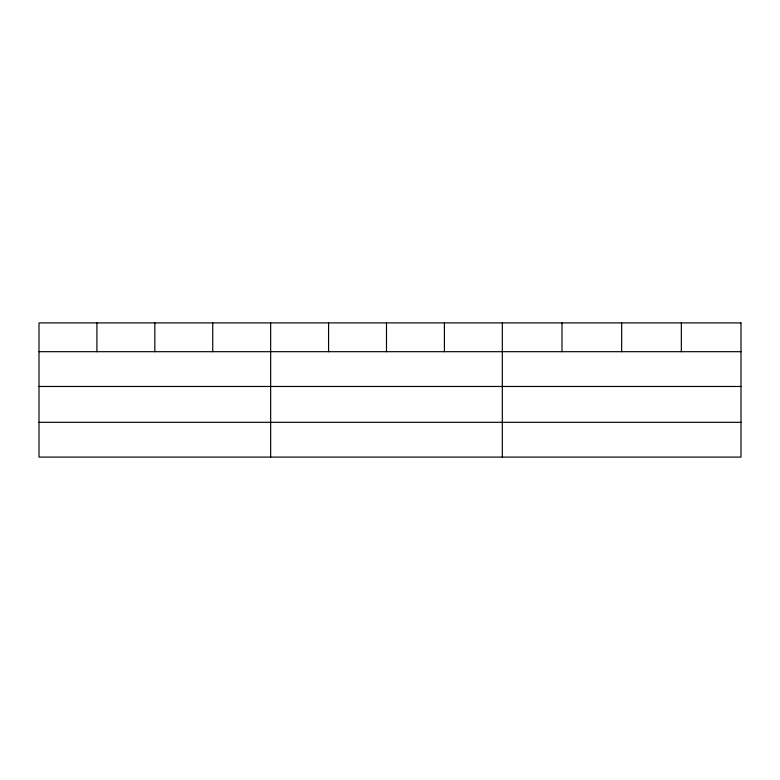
<?xml version="1.0" encoding="UTF-8"?>
<svg xmlns="http://www.w3.org/2000/svg" width="780" height="780" viewBox="0 0 780 780"><rect width="100%" height="100%" fill="white"/><g stroke="black" fill="none" stroke-linecap="round" stroke-linejoin="round"><path stroke-width="1.17" d="M39 351.692L741 351.692M39 386.47L741 386.47M39 422.311L741 422.311M681.33 322.91L681.33 351.692M621.66 322.91L621.66 351.692M561.99 322.91L561.99 351.692M502.32 322.91L502.32 457.09M444.405 322.91L444.405 351.692M386.49 322.91L386.49 351.692M328.575 322.91L328.575 351.692M270.66 322.91L270.66 457.09M212.745 322.91L212.745 351.692M154.83 322.91L154.83 351.692M96.915 322.91L96.915 351.692M741 322.91L39 322.91L39 457.09L741 457.09L741 322.91"/></g></svg>
